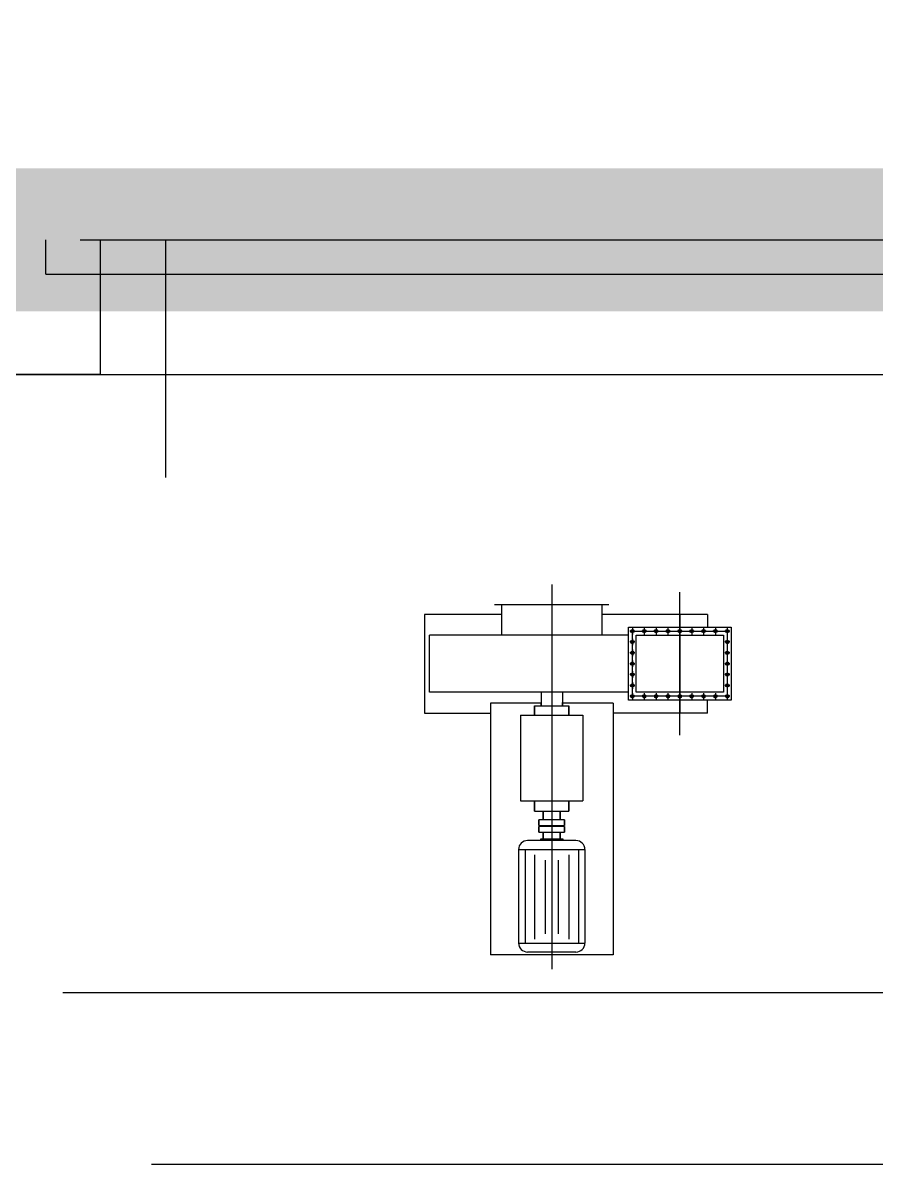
# Model space of a CAD drawing. Extents: x -170 to 1091, y -90 to 504.
# Drawn here: x 223.1 to 229.07, y 76.24 to 84.22 of the extents above; entities that cross this region are included whole.
import ezdxf

# ---------------------------------------------------------------- set-up
doc = ezdxf.new("R2010")
doc.units = 0
doc.header["$LTSCALE"] = 1000
doc.linetypes.add('PF_CENTER', pattern=[400, 250, -50, 50, -50])
doc.linetypes.add('PF_DIVIDE', pattern=[250, 100, -50, 0, -50, 0, -50])
doc.layers.get('0').update_dxf_attribs({"linetype": 'CONTINUOUS'})
for name, color, linetype in [('01', 7, 'CONTINUOUS'), ('02', 1, 'CONTINUOUS'), ('05', 4, 'PF_CENTER'), ('07', 6, 'PF_DIVIDE'), ('TKX', 3, 'CONTINUOUS')]:
    doc.layers.add(name, color=color, linetype=linetype)

msp = doc.modelspace()

# ---------------------------------------------------------------- linework, layer by layer
for p, q in [((226.4, 80.14835, 0), (227.2, 80.14835, 0)), ((226.45, 79.93535, 0), (226.45, 80.14835, 0)), ((227.15, 80.14835, 0), (227.15, 79.93535, 0)), ((227.336, 79.93535, 0), (225.94596, 79.93535, 0)), ((226.725, 79.53535, 0), (226.725, 79.44185, 0)), ((226.875, 79.53535, 0), (226.875, 79.44185, 0)), ((226.68, 79.44185, 0), (226.92, 79.44185, 0)), ((226.68, 79.44185, 0), (226.68, 79.37588, 0)), ((226.68, 79.37588, 0), (226.68, 79.44185, 0)), ((226.725, 79.44185, 0), (226.725, 79.46485, 0)), ((226.875, 79.44185, 0), (226.875, 79.46485, 0)), ((226.92, 79.44185, 0), (226.92, 79.37588, 0)), ((226.92, 79.37588, 0), (226.92, 79.44185, 0)), ((226.5825, 79.37588, 0), (226.5825, 78.77665, 0)), ((226.5825, 79.37588, 0), (227.0175, 79.37588, 0)), ((227.0175, 79.37588, 0), (227.0175, 78.77665, 0)), ((226.5825, 78.77665, 0), (227.0175, 78.77665, 0)), ((226.68, 78.70368, 0), (226.68, 78.77665, 0)), ((226.68, 78.77665, 0), (226.68, 78.70368, 0)), ((226.68, 78.70368, 0), (226.92, 78.70368, 0)), ((226.74, 78.64243, 0), (226.74, 78.70368, 0)), ((226.74, 78.70368, 0), (226.74, 78.64243, 0)), ((226.86, 78.64243, 0), (226.86, 78.70368, 0)), ((226.86, 78.70368, 0), (226.86, 78.64243, 0)), ((226.92, 78.70368, 0), (226.92, 78.77665, 0)), ((226.92, 78.77665, 0), (226.92, 78.70368, 0)), ((226.71, 78.64243, 0), (226.71, 78.60335, 0)), ((226.71, 78.60335, 0), (226.71, 78.64243, 0)), ((226.89, 78.64243, 0), (226.71, 78.64243, 0)), ((226.89, 78.64243, 0), (226.89, 78.60335, 0)), ((226.89, 78.60335, 0), (226.89, 78.64243, 0)), ((226.71, 78.60335, 0), (226.89, 78.60335, 0)), ((226.71, 78.59743, 0), (226.71, 78.55835, 0)), ((226.71, 78.55835, 0), (226.71, 78.59743, 0)), ((226.89, 78.59743, 0), (226.71, 78.59743, 0)), ((226.71, 78.55835, 0), (226.89, 78.55835, 0)), ((226.74, 78.59743, 0), (226.74, 78.60335, 0)), ((226.74, 78.60335, 0), (226.74, 78.59743, 0)), ((226.74, 78.51043, 0), (226.74, 78.55835, 0)), ((226.74, 78.55835, 0), (226.74, 78.51043, 0)), ((226.86, 78.59743, 0), (226.86, 78.60335, 0)), ((226.86, 78.60335, 0), (226.86, 78.59743, 0)), ((226.86, 78.51043, 0), (226.86, 78.55835, 0)), ((226.86, 78.55835, 0), (226.86, 78.51043, 0)), ((226.89, 78.59743, 0), (226.89, 78.55835, 0)), ((226.89, 78.55835, 0), (226.89, 78.59743, 0)), ((226.96934, 78.49902, 0), (226.63066, 78.49902, 0)), ((226.56766, 78.43602, 0), (227.03234, 78.43602, 0)), ((226.56766, 78.43602, 0), (226.56766, 77.78201, 0)), ((227.03234, 78.43602, 0), (227.03234, 77.78201, 0)), ((226.56766, 77.78201, 0), (227.03234, 77.78201, 0)), ((226.96934, 77.71901, 0), (226.63066, 77.71901, 0))]:
    msp.add_line(p, q)
at = {"linetype": 'Continuous', "const_width": 1, "elevation": 0}
msp.add_lwpolyline([(165.7, 127.02385), (280.5, 127.02385), (280.5, 82.69885), (165.7, 82.69885)], close=True, dxfattribs=at)
at = {"elevation": 0}
msp.add_lwpolyline([(226.87652, 78.51043), (226.87652, 78.49902), (226.72348, 78.49902), (226.72348, 78.51043)], close=True, dxfattribs=at)
for centre, start, end in [((226.63066, 78.43602, 0), 90, 180), ((226.96934, 78.43602, 0), 0, 90), ((226.96934, 77.78201, 0), 270, 0)]:
    msp.add_arc(centre, 0.063, start, end)
at = {"layer": '01', "ltscale": 8}
for p, q in [((225.91, 80.08035, 0), (225.91, 79.39035, 0)), ((226.45, 80.08035, 0), (225.91, 80.08035, 0)), ((227.89, 80.08035, 0), (227.15, 80.08035, 0)), ((227.89, 80.08035, 0), (227.89, 79.99035, 0)), ((227.336, 79.48035, 0), (227.336, 79.99035, 0)), ((227.336, 79.99035, 0), (228.056, 79.99035, 0)), ((228.056, 79.99035, 0), (228.056, 79.48035, 0)), ((225.94596, 79.53535, 0), (225.94596, 79.93535, 0)), ((227.39, 79.53535, 0), (227.39, 79.93535, 0)), ((227.39, 79.93535, 0), (228.002, 79.93535, 0)), ((228.002, 79.93535, 0), (228.002, 79.53535, 0)), ((228.002, 79.53535, 0), (227.39, 79.53535, 0)), ((226.3715, 79.45835, 0), (226.3715, 77.70035, 0)), ((226.725, 79.45835, 0), (226.3715, 79.45835, 0)), ((227.2285, 79.45835, 0), (226.875, 79.45835, 0)), ((227.2285, 79.45835, 0), (227.2285, 77.70035, 0)), ((228.056, 79.48035, 0), (227.336, 79.48035, 0)), ((227.89, 79.39035, 0), (227.89, 79.48035, 0)), ((225.91, 79.39035, 0), (226.3715, 79.39035, 0)), ((227.89, 79.39035, 0), (227.2285, 79.39035, 0)), ((227.2285, 77.70035, 0), (226.3715, 77.70035, 0))]:
    msp.add_line(p, q, dxfattribs=at)
at = {"layer": '01'}
msp.add_line((227.336, 79.53535, 0), (225.94596, 79.53535, 0), dxfattribs=at)
at = {"layer": '01', "ltscale": 8}
for centre in [(227.364, 79.96335, 0), (227.447, 79.96335, 0), (227.53, 79.96335, 0), (227.613, 79.96335, 0), (227.696, 79.96335, 0), (227.779, 79.96335, 0), (227.862, 79.96335, 0), (227.945, 79.96335, 0), (228.028, 79.96335, 0), (227.364, 79.88735, 0), (227.364, 79.81135, 0), (228.028, 79.88735, 0), (228.028, 79.81135, 0), (227.364, 79.73535, 0), (228.028, 79.73535, 0), (227.364, 79.65935, 0), (228.028, 79.65935, 0), (227.364, 79.58335, 0), (228.028, 79.58335, 0), (227.364, 79.50735, 0), (227.447, 79.50735, 0), (227.53, 79.50735, 0), (227.613, 79.50735, 0), (227.696, 79.50735, 0), (227.779, 79.50735, 0), (227.862, 79.50735, 0), (227.945, 79.50735, 0), (228.028, 79.50735, 0)]:
    msp.add_circle(centre, 0.012, dxfattribs=at)
at = {"layer": '01'}
msp.add_arc((226.63066, 77.78201, 0), 0.063, 180, 270, dxfattribs=at)
at = {"layer": '02'}
for p, q in [((226.61372, 78.43095, 0), (226.61372, 77.77674, 0)), ((226.67978, 78.39889, 0), (226.67978, 77.8088, 0)), ((226.92022, 78.39889, 0), (226.92022, 77.8088, 0)), ((226.98628, 78.43095, 0), (226.98628, 77.77674, 0)), ((226.75476, 78.36251, 0), (226.75476, 77.84519, 0)), ((226.84524, 78.36251, 0), (226.84524, 77.84519, 0))]:
    msp.add_line(p, q, dxfattribs=at)
at = {"layer": '02', "ltscale": 8}
msp.add_line((224, 76.23535, 0), (235.35, 76.23535, 0), dxfattribs=at)
at = {"layer": '05', "ltscale": 8}
for p, q in [((224.1, 81.03649), (224.1, 82.69885)), ((226.8, 80.28984, 0), (226.8, 77.59869, 0)), ((227.696, 79.23535, 0), (227.696, 80.23535, 0)), ((227.696, 79.36985, 0), (227.696, 80.10085, 0)), ((227.696, 80.07985, 0), (227.696, 79.39085, 0)), ((227.364, 79.98625, 0), (227.364, 79.94044, 0)), ((227.447, 79.98625, 0), (227.447, 79.94044, 0)), ((227.53, 79.98625, 0), (227.53, 79.94044, 0)), ((227.613, 79.98625, 0), (227.613, 79.94044, 0)), ((227.696, 79.98625, 0), (227.696, 79.94044, 0)), ((227.779, 79.98625, 0), (227.779, 79.94044, 0)), ((227.862, 79.98625, 0), (227.862, 79.94044, 0)), ((227.945, 79.98625, 0), (227.945, 79.94044, 0)), ((228.028, 79.98625, 0), (228.028, 79.94044, 0)), ((227.38124, 79.96335, 0), (227.34676, 79.96335, 0)), ((227.3574, 79.96335, 0), (227.3706, 79.96335, 0)), ((227.364, 79.96995, 0), (227.364, 79.95675, 0)), ((227.364, 79.50735, 0), (227.364, 79.96335, 0)), ((227.364, 79.96335, 0), (228.028, 79.96335, 0)), ((227.364, 79.91025, 0), (227.364, 79.86444, 0)), ((227.46424, 79.96335, 0), (227.42976, 79.96335, 0)), ((227.4404, 79.96335, 0), (227.4536, 79.96335, 0)), ((227.447, 79.96995, 0), (227.447, 79.95675, 0)), ((227.54724, 79.96335, 0), (227.51276, 79.96335, 0)), ((227.5234, 79.96335, 0), (227.5366, 79.96335, 0)), ((227.53, 79.96995, 0), (227.53, 79.95675, 0)), ((227.63024, 79.96335, 0), (227.59576, 79.96335, 0)), ((227.6064, 79.96335, 0), (227.6196, 79.96335, 0)), ((227.613, 79.96995, 0), (227.613, 79.95675, 0)), ((227.71324, 79.96335, 0), (227.67876, 79.96335, 0)), ((227.6894, 79.96335, 0), (227.7026, 79.96335, 0)), ((227.696, 79.96995, 0), (227.696, 79.95675, 0)), ((227.79624, 79.96335, 0), (227.76176, 79.96335, 0)), ((227.7724, 79.96335, 0), (227.7856, 79.96335, 0)), ((227.779, 79.96995, 0), (227.779, 79.95675, 0)), ((227.87924, 79.96335, 0), (227.84476, 79.96335, 0)), ((227.8554, 79.96335, 0), (227.8686, 79.96335, 0)), ((227.862, 79.96995, 0), (227.862, 79.95675, 0)), ((227.96224, 79.96335, 0), (227.92776, 79.96335, 0)), ((227.9384, 79.96335, 0), (227.9516, 79.96335, 0)), ((227.945, 79.96995, 0), (227.945, 79.95675, 0)), ((228.04524, 79.96335, 0), (228.01076, 79.96335, 0)), ((228.0214, 79.96335, 0), (228.0346, 79.96335, 0)), ((228.028, 79.96995, 0), (228.028, 79.95675, 0)), ((228.028, 79.96335, 0), (228.028, 79.50735, 0)), ((228.028, 79.91025, 0), (228.028, 79.86444, 0)), ((227.38124, 79.88735, 0), (227.34676, 79.88735, 0)), ((227.3574, 79.88735, 0), (227.3706, 79.88735, 0)), ((227.364, 79.89395, 0), (227.364, 79.88075, 0)), ((227.364, 79.83425, 0), (227.364, 79.78844, 0)), ((228.04524, 79.88735, 0), (228.01076, 79.88735, 0)), ((228.0214, 79.88735, 0), (228.0346, 79.88735, 0)), ((228.028, 79.89395, 0), (228.028, 79.88075, 0)), ((228.028, 79.83425, 0), (228.028, 79.78844, 0)), ((227.38124, 79.81135, 0), (227.34676, 79.81135, 0)), ((227.3574, 79.81135, 0), (227.3706, 79.81135, 0)), ((227.364, 79.81795, 0), (227.364, 79.80475, 0)), ((227.364, 79.75825, 0), (227.364, 79.71244, 0)), ((227.364, 79.74195, 0), (227.364, 79.72875, 0)), ((228.04524, 79.81135, 0), (228.01076, 79.81135, 0)), ((228.0214, 79.81135, 0), (228.0346, 79.81135, 0)), ((228.028, 79.81795, 0), (228.028, 79.80475, 0)), ((228.028, 79.75825, 0), (228.028, 79.71244, 0)), ((228.028, 79.74195, 0), (228.028, 79.72875, 0)), ((227.38124, 79.73535, 0), (227.34676, 79.73535, 0)), ((227.3574, 79.73535, 0), (227.3706, 79.73535, 0)), ((227.364, 79.68225, 0), (227.364, 79.63644, 0)), ((227.364, 79.66595, 0), (227.364, 79.65275, 0)), ((228.04524, 79.73535, 0), (228.01076, 79.73535, 0)), ((228.0214, 79.73535, 0), (228.0346, 79.73535, 0)), ((228.028, 79.68225, 0), (228.028, 79.63644, 0)), ((228.028, 79.66595, 0), (228.028, 79.65275, 0)), ((227.38124, 79.65935, 0), (227.34676, 79.65935, 0)), ((227.38124, 79.58335, 0), (227.34676, 79.58335, 0)), ((227.3574, 79.65935, 0), (227.3706, 79.65935, 0)), ((227.3574, 79.58335, 0), (227.3706, 79.58335, 0)), ((227.364, 79.60625, 0), (227.364, 79.56044, 0)), ((227.364, 79.58995, 0), (227.364, 79.57675, 0)), ((228.04524, 79.65935, 0), (228.01076, 79.65935, 0)), ((228.04524, 79.58335, 0), (228.01076, 79.58335, 0)), ((228.0214, 79.65935, 0), (228.0346, 79.65935, 0)), ((228.0214, 79.58335, 0), (228.0346, 79.58335, 0)), ((228.028, 79.60625, 0), (228.028, 79.56044, 0)), ((228.028, 79.58995, 0), (228.028, 79.57675, 0)), ((227.38124, 79.50735, 0), (227.34676, 79.50735, 0)), ((227.3574, 79.50735, 0), (227.3706, 79.50735, 0)), ((227.364, 79.53025, 0), (227.364, 79.48444, 0)), ((227.364, 79.51395, 0), (227.364, 79.50075, 0)), ((228.028, 79.50735, 0), (227.364, 79.50735, 0)), ((227.46424, 79.50735, 0), (227.42976, 79.50735, 0)), ((227.4404, 79.50735, 0), (227.4536, 79.50735, 0)), ((227.447, 79.53025, 0), (227.447, 79.48444, 0)), ((227.447, 79.51395, 0), (227.447, 79.50075, 0)), ((227.54724, 79.50735, 0), (227.51276, 79.50735, 0)), ((227.5234, 79.50735, 0), (227.5366, 79.50735, 0)), ((227.53, 79.53025, 0), (227.53, 79.48444, 0)), ((227.53, 79.51395, 0), (227.53, 79.50075, 0)), ((227.63024, 79.50735, 0), (227.59576, 79.50735, 0)), ((227.6064, 79.50735, 0), (227.6196, 79.50735, 0)), ((227.613, 79.53025, 0), (227.613, 79.48444, 0)), ((227.613, 79.51395, 0), (227.613, 79.50075, 0)), ((227.71324, 79.50735, 0), (227.67876, 79.50735, 0)), ((227.6894, 79.50735, 0), (227.7026, 79.50735, 0)), ((227.696, 79.53025, 0), (227.696, 79.48444, 0)), ((227.696, 79.51395, 0), (227.696, 79.50075, 0)), ((227.79624, 79.50735, 0), (227.76176, 79.50735, 0)), ((227.7724, 79.50735, 0), (227.7856, 79.50735, 0)), ((227.779, 79.53025, 0), (227.779, 79.48444, 0)), ((227.779, 79.51395, 0), (227.779, 79.50075, 0)), ((227.87924, 79.50735, 0), (227.84476, 79.50735, 0)), ((227.8554, 79.50735, 0), (227.8686, 79.50735, 0)), ((227.862, 79.53025, 0), (227.862, 79.48444, 0)), ((227.862, 79.51395, 0), (227.862, 79.50075, 0)), ((227.96224, 79.50735, 0), (227.92776, 79.50735, 0)), ((227.9384, 79.50735, 0), (227.9516, 79.50735, 0)), ((227.945, 79.53025, 0), (227.945, 79.48444, 0)), ((227.945, 79.51395, 0), (227.945, 79.50075, 0)), ((228.04524, 79.50735, 0), (228.01076, 79.50735, 0)), ((228.0214, 79.50735, 0), (228.0346, 79.50735, 0)), ((228.028, 79.53025, 0), (228.028, 79.48444, 0)), ((228.028, 79.51395, 0), (228.028, 79.50075, 0))]:
    msp.add_line(p, q, dxfattribs=at)
at = {"layer": '07', "ltscale": 8}
msp.add_line((223.38, 77.43535, 0), (280.62, 77.43535, 0), dxfattribs=at)
at = {"layer": 'TKX', "color": 3}
for p, q in [((223.26, 82.45885), (223.26, 82.69885)), ((223.5, 82.69885), (239.25, 82.69885)), ((223.64, 82.69885), (223.64, 81.75885)), ((223.26, 82.45885), (239.25, 82.45885)), ((223.64, 81.75885), (207.55, 81.75885)), ((222.56, 81.75885), (238.65, 81.75885))]:
    msp.add_line(p, q, dxfattribs=at)

doc.saveas('drawing.dxf')
